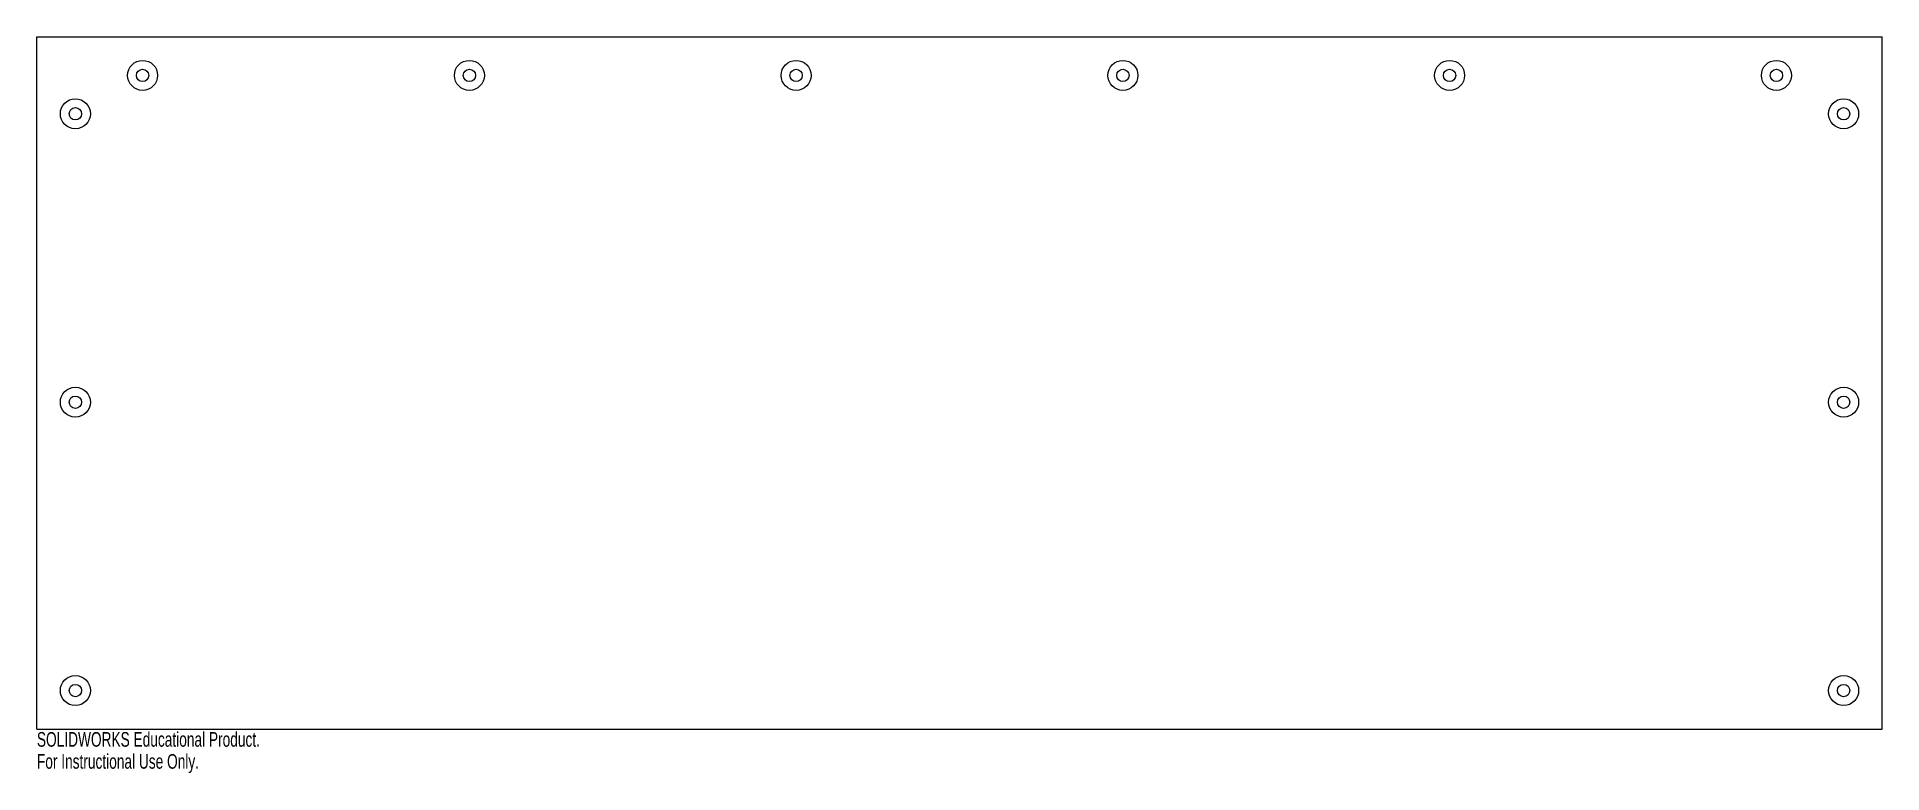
# Model space of a CAD drawing. Header units: inches. Extents: x 0 to 24, y -0.6 to 9.
import ezdxf

# ---------------------------------------------------------------- set-up
doc = ezdxf.new("R2010")
doc.units = ezdxf.units.IN
doc.header["$MEASUREMENT"] = 0
doc.styles.add('SLDTEXTSTYLE0', font='TXT', dxfattribs={"width": 0.7})

msp = doc.modelspace()

# ---------------------------------------------------------------- linework, layer by layer
at = {"color": 7, "linetype": 'Continuous', "lineweight": 25}
for p, q in [((0, 9), (24, 9)), ((0, 0), (0, 9)), ((24, 0), (24, 9)), ((0, 0), (24, 0))]:
    msp.add_line(p, q, dxfattribs=at)
for centre, radius in [((1.375, 8.5), 0.195), ((5.625, 8.5), 0.195), ((9.875, 8.5), 0.195), ((14.125, 8.5), 0.195), ((18.375, 8.5), 0.195), ((22.625, 8.5), 0.195), ((1.375, 8.5), 0.08), ((5.625, 8.5), 0.08), ((9.875, 8.5), 0.08), ((14.125, 8.5), 0.08), ((18.375, 8.5), 0.08), ((22.625, 8.5), 0.08), ((0.5, 8), 0.195), ((23.5, 8), 0.195), ((0.5, 8), 0.08), ((23.5, 8), 0.08), ((0.5, 4.25), 0.195), ((0.5, 4.25), 0.08), ((23.5, 4.25), 0.195), ((23.5, 4.25), 0.08), ((0.5, 0.5), 0.195), ((0.5, 0.5), 0.08), ((23.5, 0.5), 0.195), ((23.5, 0.5), 0.08)]:
    msp.add_circle(centre, radius, dxfattribs=at)

# ---------------------------------------------------------------- texts
at = {"color": 7, "linetype": 'Continuous', "char_height": 0.1903, "attachment_point": 1, "style": 'SLDTEXTSTYLE0'}
for s, insert in [('SOLIDWORKS Educational Product.', (0, -0.04)), ('For Instructional Use Only.', (0, -0.326))]:
    msp.add_mtext(s, dxfattribs=dict(at, insert=insert))

doc.saveas('drawing.dxf')
